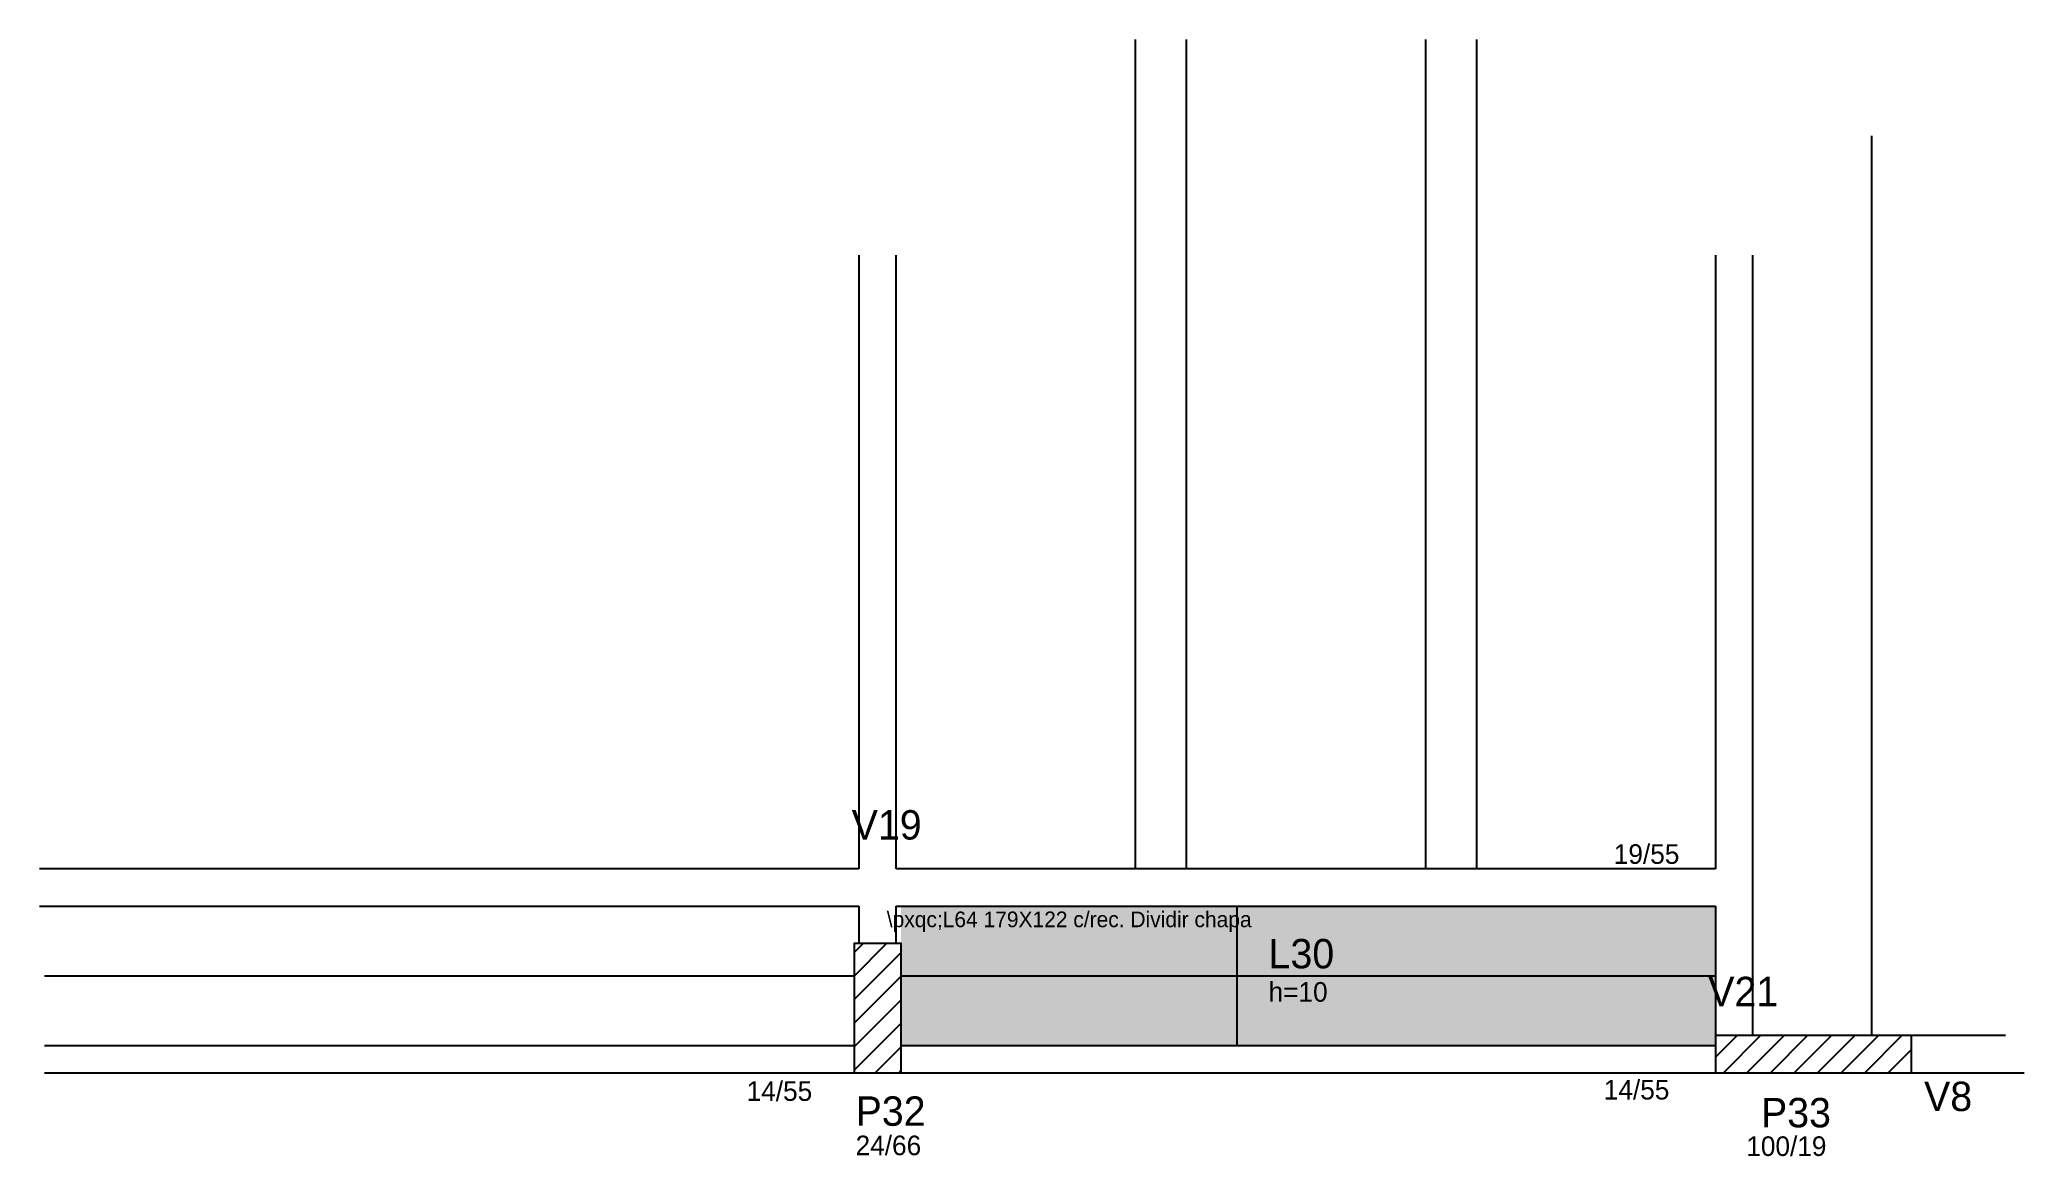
# Model space of a CAD drawing. Header units: metres. Extents: x 5383 to 6395, y 1539 to 2109.
import ezdxf

# ---------------------------------------------------------------- set-up
doc = ezdxf.new("R2010")
doc.units = ezdxf.units.M
for name, color, linetype in [('3', 7, 'Continuous'), ('4', 7, 'Continuous'), ('7', 7, 'Continuous'), ('AUX00', 7, 'Continuous'), ('Painéis', 7, 'Continuous'), ('REAPROVEITAMENTO', 7, 'Continuous')]:
    doc.layers.add(name, color=color, linetype=linetype)

msp = doc.modelspace()

# ---------------------------------------------------------------- hatches: boundary and pattern name
at = {"layer": 'REAPROVEITAMENTO'}
h = msp.add_hatch(color=7, dxfattribs=at)
h.dxf.hatch_style = 1
h.paths.add_polyline_path([(6237.5, 1596), (6237.5, 1667), (6237.5, 1667), (5822, 1667), (5822, 1667), (5822, 1596), (5822, 1596), (6237.5, 1596)])

# ---------------------------------------------------------------- linework, layer by layer
at = {"layer": '3', "color": 7, "lineweight": 25}
for p, q in [((5798, 1631.4), (5814.6, 1648)), ((5798, 1643.4), (5802.6, 1648)), ((5798, 1619.4), (5822, 1643.4)), ((5798, 1607.3), (5822, 1631.3)), ((5798, 1595.3), (5822, 1619.3)), ((5798, 1583.3), (5822, 1607.3)), ((6237.5, 1590), (6248.5, 1601)), ((6241.5, 1582), (6260.5, 1601)), ((6253.5, 1582), (6272.5, 1601)), ((6265.5, 1582), (6284.5, 1601)), ((6277.6, 1582), (6296.6, 1601)), ((6289.6, 1582), (6308.6, 1601)), ((6301.6, 1582), (6320.6, 1601)), ((6313.6, 1582), (6332.6, 1601)), ((5385, 1596), (5798, 1596)), ((5808.7, 1582), (5822, 1595.3)), ((5822, 1596), (6237.5, 1596)), ((6325.6, 1582), (6337.5, 1593.9)), ((5385, 1582), (5798, 1582)), ((5820.8, 1582), (5822, 1583.3)), ((5822, 1582), (6237.5, 1582))]:
    msp.add_line(p, q, dxfattribs=at)
for points in [[(5800.5, 1999), (5800.5, 1686)], [(5819.5, 1686), (5819.5, 1999)], [(6237.5, 1999), (6237.5, 1686)], [(6256.5, 1676.5), (6256.5, 1999)], [(5800.5, 1686), (5382.5, 1686)], [(6237.5, 1686), (5819.5, 1686)], [(6256.5, 1601), (6256.5, 1676.5)], [(5382.5, 1667), (5800.5, 1667)], [(5800.5, 1667), (5800.5, 1648)], [(5819.5, 1667), (6237.5, 1667)], [(5819.5, 1648), (5819.5, 1667)], [(6237.5, 1667), (6237.5, 1601)], [(6385.5, 1601), (6337.5, 1601)], [(6337.5, 1582), (6395, 1582)]]:
    msp.add_lwpolyline(points, dxfattribs=at)
at = {"layer": '7', "color": 7, "lineweight": 25}
for points in [[(5798, 1582), (5822, 1582), (5822, 1648), (5798, 1648), (5798, 1582)], [(6237.5, 1582), (6337.5, 1582), (6337.5, 1601), (6237.5, 1601), (6237.5, 1582)]]:
    msp.add_lwpolyline(points, dxfattribs=at)
at = {"layer": 'Painéis', "color": 7, "lineweight": 25}
for p, q in [((5941.5, 2109), (5941.5, 1686)), ((5967.5, 2109), (5967.5, 1686)), ((6089.5, 2109), (6089.5, 1686)), ((6115.5, 2109), (6115.5, 1686)), ((6317, 2059.9), (6317, 1600.9)), ((5993.5, 1596), (5993.5, 1667)), ((5385, 1631.5), (5798, 1631.5)), ((5822, 1631.5), (6237.5, 1631.5))]:
    msp.add_line(p, q, dxfattribs=at)

# ---------------------------------------------------------------- texts
at = {"layer": '3', "color": 7, "lineweight": 25}
for s, p in [('19/55', (6185.6, 1688.6)), ('h=10', (6009.5, 1618.3)), ('14/55', (5743.2, 1567.7)), ('14/55', (6180.5, 1568.4)), ('24/66', (5798.8, 1540)), ('100/19', (6253.2, 1539.6))]:
    msp.add_text(s, height=10, dxfattribs=at).set_placement(p)
at = {"layer": '4', "color": 7, "lineweight": 25}
for s, p in [('V19', (5796.8, 1701)), ('L30', (6009.5, 1635.3)), ('V21', (6233.8, 1616)), ('P32', (5798.8, 1555)), ('P33', (6260.7, 1554.2)), ('V8', (6343.9, 1562.5))]:
    msp.add_text(s, height=15, dxfattribs=at).set_placement(p)
at = {"layer": 'AUX00', "color": 7, "lineweight": 25}
msp.add_text('\\pxqc;L64^J179X122^Jc/rec.^JDividir chapa', height=8, dxfattribs=at).set_placement((5814.7, 1656.3))

doc.saveas('drawing.dxf')
